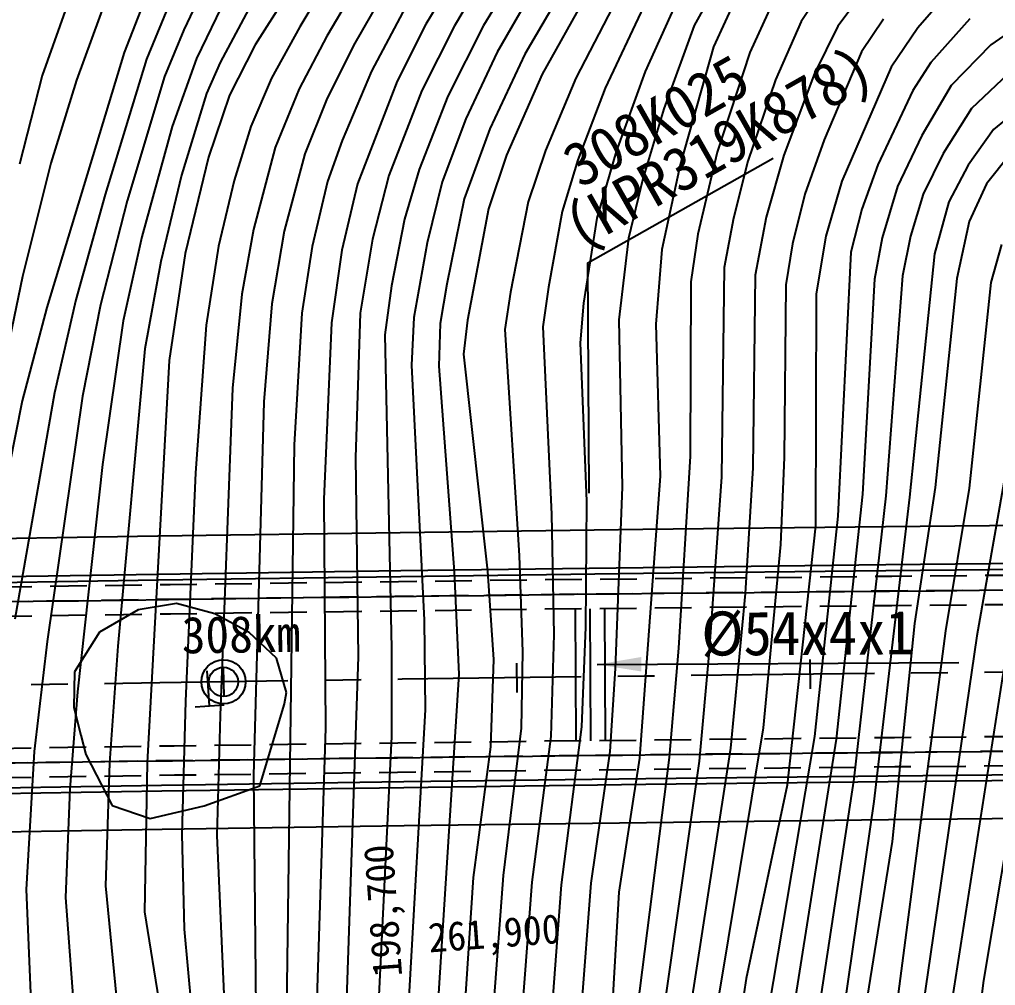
# Model space of a CAD drawing. Header units: millimetres. Extents: x 11366 to 12162, y 1103 to 1810.
# Drawn here: x 11638.1 to 11704.6, y 1455.7 to 1521.6 of the extents above; entities that cross this region are included whole.
import ezdxf
from ezdxf.enums import TextEntityAlignment as Align
from ezdxf.xclip import XClip

# ---------------------------------------------------------------- set-up
doc = ezdxf.new("R2010")
doc.units = ezdxf.units.MM
doc.header["$LTSCALE"] = 10
doc.header["$MEASUREMENT"] = 0
doc.header["$XCLIPFRAME"] = 2
doc.linetypes.add('CENTER', pattern=[2, 1.25, -0.25, 0.25, -0.25])
doc.linetypes.add('HIDDEN', pattern=[0.375, 0.25, -0.125])
doc.layers.add('TZ-BASE', color=253, linetype='Continuous')
doc.layers.add('TZ-CABL', color=4, linetype='Continuous')
doc.styles.add('HANA', font='GulimChe.ttf')
doc.styles.get("Standard").update_dxf_attribs({"font": 'GulimChe.ttf'})
doc.linetypes.add('ZIGZAG', pattern='A,0.0001,-0.2,[131,ltypeshp.shx,S=0.2,R=0,X=-0.2,Y=0],-0.4,[131,ltypeshp.shx,S=0.2,R=180,X=0.2,Y=0],-0.2', length=0.8001)
doc.dimstyles.get("Standard").update_dxf_attribs({"dimtxt": 0.18, "dimasz": 0.18, "dimexe": 0.18, "dimexo": 0.0625, "dimgap": 0.09, "dimtad": 0, "dimtih": 1, "dimtoh": 1, "dimdec": 4, "dimzin": 0, "dimdsep": 46, "dimtxsty": 'Standard', "dimcen": 0.09, "dimadec": 0, "dimazin": 0, "dimtfac": 1, "dimtdec": 4, "dimtofl": 0, "dimtmove": 0, "dimatfit": 3, "dimfxl": 0, "dimtolj": 1, "dimtzin": 0, "dimarcsym": 0})

# ---------------------------------------------------------------- blocks, each defined once
blk = doc.blocks.new('JD-DHDFH546DFH43')
at = {"layer": 'TZ-BASE'}
for p, q in [((214.41, 65.091, 239), (205.134, 49.682, 239)), ((215.252, 63.119, 238), (206.978, 49.056, 238)), ((219.505, 59.456, 235), (213.73, 49.856, 235)), ((222.129, 57.154, 233), (217.665, 49.775, 233)), ((213.192, 56.05, 237), (208.79, 48.408, 237)), ((196.149, 55.638, 245), (193.174, 47.944, 245)), ((206.722, 55.698, 240), (202.09, 48.466, 240)), ((219.1, 55.521, 234), (215.679, 49.76, 234)), ((199.761, 54.851, 243), (197.227, 49.48, 243)), ((224.274, 54.289, 231), (220.482, 47.817, 231)), ((192.317, 52.658, 246), (189.902, 46.043, 246)), ((196.935, 52.957, 244), (194.682, 47.482, 244)), ((225.236, 52.84, 230), (221.675, 46.458, 230)), ((233.59, 52.607, 226), (232.041, 49.785, 226)), ((249.97, 52.697, 220), (247.284, 49.616, 220)), ((221.061, 52.236, 232), (218.606, 47.962, 232)), ((240.741, 52.161, 223), (239.334, 50.054, 223)), ((243.869, 52.464, 222), (241.829, 49.724, 222)), ((200.129, 51.737, 242), (198.099, 47.528, 242)), ((202.015, 51.58, 241), (199.714, 47.247, 241)), ((212.562, 51.404, 236), (210.025, 46.667, 236)), ((226.798, 51.691, 229), (223.962, 46.188, 229)), ((234.99, 51.879, 225), (233.342, 48.311, 225)), ((189.148, 50.778, 247), (187.565, 46.37, 247)), ((228.568, 51.052, 228), (225.962, 45.489, 228)), ((230.705, 51.117, 227), (228.679, 46.633, 227)), ((237.312, 51.152, 224), (235.818, 47.928, 224)), ((239.334, 50.054, 223), (237.575, 46.072, 223)), ((244.949, 50.201, 221), (243.439, 47.975, 221)), ((250.839, 50.231, 219), (248.174, 47.253, 219)), ((197.227, 49.48, 243), (195.903, 46.296, 243)), ((205.134, 49.682, 239), (203.211, 46.18, 239)), ((213.73, 49.856, 235), (211.773, 45.985, 235)), ((215.679, 49.76, 234), (213.471, 45.336, 234)), ((217.665, 49.775, 233), (215.226, 44.943, 233)), ((232.041, 49.785, 226), (229.961, 44.089, 226)), ((241.829, 49.724, 222), (240.235, 46.507, 222)), ((247.284, 49.616, 220), (245.472, 46.939, 220)), ((253.955, 49.64, 218), (252.25, 48.459, 218)), ((206.978, 49.056, 238), (205.087, 45.445, 238)), ((193.174, 47.944, 245), (187.892, 30.53, 245)), ((202.09, 48.466, 240), (200.354, 45.012, 240)), ((208.79, 48.408, 237), (206.963, 44.709, 237)), ((218.606, 47.962, 232), (216.469, 43.402, 232)), ((233.342, 48.311, 225), (231.084, 40.268, 225)), ((235.818, 47.928, 224), (233.6, 41.136, 224)), ((243.439, 47.975, 221), (240.887, 41.979, 221)), ((252.25, 48.459, 218), (249.56, 45.671, 218)), ((194.682, 47.482, 244), (191.872, 38.243, 244)), ((198.099, 47.528, 242), (196.435, 42.891, 242)), ((220.482, 47.817, 231), (218.093, 42.718, 231)), ((248.174, 47.253, 219), (246.93, 45.333, 219)), ((199.714, 47.247, 241), (198.767, 45.131, 241)), ((210.025, 46.667, 236), (208.025, 41.941, 236)), ((228.679, 46.633, 227), (226.713, 41.189, 227)), ((245.472, 46.939, 220), (242.092, 39.156, 220)), ((187.565, 46.37, 247), (186.019, 40.312, 247)), ((189.902, 46.043, 246), (188.162, 40.384, 246)), ((195.903, 46.296, 243), (193.378, 37.803, 243)), ((203.211, 46.18, 239), (201.8, 42.878, 239)), ((211.773, 45.985, 235), (209.079, 38.984, 235)), ((221.675, 46.458, 230), (219.225, 40.938, 230)), ((223.962, 46.188, 229), (221.888, 41.249, 229)), ((237.575, 46.072, 223), (235.698, 40.52, 223)), ((240.235, 46.507, 222), (238.138, 40.936, 222)), ((253.427, 46.466, 217), (250.944, 44.117, 217)), ((205.087, 45.445, 238), (203.462, 41.447, 238)), ((213.471, 45.336, 234), (211.219, 39.543, 234)), ((225.962, 45.489, 228), (224.102, 40.608, 228)), ((246.93, 45.333, 219), (244.562, 40.275, 219)), ((249.56, 45.671, 218), (247.557, 42.266, 218)), ((198.767, 45.131, 241), (197.07, 39.568, 241)), ((200.354, 45.012, 240), (198.903, 40.787, 240)), ((206.963, 44.709, 237), (205.48, 41.009, 237)), ((215.226, 44.943, 233), (213.269, 39.952, 233)), ((229.961, 44.089, 226), (228.529, 39.326, 226)), ((250.944, 44.117, 217), (249.017, 41.032, 217)), ((254.603, 44.472, 216), (252.435, 42.686, 216)), ((216.469, 43.402, 232), (214.857, 39.099, 232)), ((196.435, 42.891, 242), (194.379, 35.355, 242)), ((201.8, 42.878, 239), (200.657, 39.206, 239)), ((218.093, 42.718, 231), (216.358, 37.959, 231)), ((252.435, 42.686, 216), (250.717, 40.258, 216)), ((208.025, 41.941, 236), (207.017, 39.136, 236)), ((240.887, 41.979, 221), (239.574, 38.272, 221)), ((247.557, 42.266, 218), (245.893, 38.788, 218)), ((203.462, 41.447, 238), (201.984, 35.866, 238)), ((198.903, 40.787, 240), (197.321, 34.227, 240)), ((205.48, 41.009, 237), (204.083, 35.752, 237)), ((219.225, 40.938, 230), (218.006, 37.261, 230)), ((221.888, 41.249, 229), (220.701, 37.739, 229)), ((224.102, 40.608, 228), (223.019, 37.087, 228)), ((226.713, 41.189, 227), (225.39, 36.64, 227)), ((233.6, 41.136, 224), (232.277, 35.537, 224)), ((238.138, 40.936, 222), (236.929, 36.711, 222)), ((249.017, 41.032, 217), (247.645, 38.262, 217)), ((253.569, 41.005, 215), (251.961, 38.974, 215)), ((188.162, 40.384, 246), (186.241, 32.647, 246)), ((213.269, 39.952, 233), (212.287, 36.572, 233)), ((231.084, 40.268, 225), (229.835, 34.503, 225)), ((235.698, 40.52, 223), (234.705, 36.635, 223)), ((244.562, 40.275, 219), (243.464, 37.255, 219)), ((250.717, 40.258, 216), (249.4, 37.736, 216)), ((197.07, 39.568, 241), (195.653, 33.675, 241)), ((211.219, 39.543, 234), (210.107, 35.195, 234)), ((228.529, 39.326, 226), (227.544, 35.267, 226)), ((200.657, 39.206, 239), (199.605, 34.72, 239)), ((207.017, 39.136, 236), (205.979, 34.693, 236)), ((209.079, 38.984, 235), (208.003, 34.445, 235)), ((214.857, 39.099, 232), (213.822, 34.956, 232)), ((242.092, 39.156, 220), (240.999, 35.398, 220)), ((245.893, 38.788, 218), (244.85, 35.287, 218)), ((251.961, 38.974, 215), (250.792, 36.414, 215)), ((191.872, 38.243, 244), (189.858, 31.053, 244)), ((216.358, 37.959, 231), (215.161, 32.132, 231)), ((239.574, 38.272, 221), (238.743, 34.888, 221)), ((247.645, 38.262, 217), (246.791, 35.411, 217)), ((193.378, 37.803, 243), (191.554, 30.72, 243)), ((220.701, 37.739, 229), (219.501, 31.592, 229)), ((249.4, 37.736, 216), (248.412, 34.206, 216)), ((218.006, 37.261, 230), (216.577, 29.678, 230)), ((223.019, 37.087, 228), (222.105, 31.935, 228)), ((225.39, 36.64, 227), (224.484, 30.832, 227)), ((234.705, 36.635, 223), (234.081, 33.256, 223)), ((236.929, 36.711, 222), (236.19, 32.747, 222)), ((243.464, 37.255, 219), (242.718, 34.318, 219)), ((212.287, 36.572, 233), (211.394, 32.023, 233)), ((250.792, 36.414, 215), (249.949, 32.523, 215)), ((194.379, 35.355, 242), (193.097, 29.636, 242)), ((201.984, 35.866, 238), (201.185, 31.452, 238)), ((204.083, 35.752, 237), (203.233, 30.796, 237)), ((232.277, 35.537, 224), (231.813, 32.296, 224)), ((240.999, 35.398, 220), (240.339, 31.48, 220)), ((244.85, 35.287, 218), (244.319, 32.459, 218)), ((246.791, 35.411, 217), (246.232, 32.708, 217)), ((199.605, 34.72, 239), (198.758, 29.327, 239)), ((205.979, 34.693, 236), (205.289, 30.148, 236)), ((210.107, 35.195, 234), (209.249, 30.143, 234)), ((213.822, 34.956, 232), (212.917, 29.865, 232)), ((227.544, 35.267, 226), (226.892, 29.695, 226)), ((238.743, 34.888, 221), (238.282, 32.088, 221)), ((252.98, 34.83, 214), (252.257, 32.253, 214)), ((197.321, 34.227, 240), (196.223, 26.919, 240)), ((208.003, 34.445, 235), (207.297, 29.481, 235)), ((229.835, 34.503, 225), (229.41, 29.4, 225)), ((242.718, 34.318, 219), (241.823, 16.304, 219)), ((248.412, 34.206, 216), (246.707, 17.598, 216)), ((195.653, 33.675, 241), (194.562, 27.724, 241)), ((186.241, 32.647, 246), (184.455, 24.177, 246)), ((234.081, 33.256, 223), (233.891, 18.984, 223)), ((236.19, 32.747, 222), (236.032, 19.609, 222)), ((246.232, 32.708, 217), (245.104, 17.7, 217)), ((211.394, 32.023, 233), (210.942, 28.682, 233)), ((215.161, 32.132, 231), (214.711, 29.439, 231)), ((231.813, 32.296, 224), (231.761, 20.399, 224)), ((238.282, 32.088, 221), (238.171, 20.299, 221)), ((244.319, 32.459, 218), (243.502, 17.802, 218)), ((249.949, 32.523, 215), (248.461, 18.249, 215)), ((252.257, 32.253, 214), (250.793, 18.224, 214)), ((201.185, 31.452, 238), (200.547, 25.029, 238)), ((219.501, 31.592, 229), (219.116, 29.042, 229)), ((222.105, 31.935, 228), (221.71, 29.212, 228)), ((240.339, 31.48, 220), (240.297, 15.636, 220)), ((189.858, 31.053, 244), (188.405, 24.726, 244)), ((191.554, 30.72, 243), (190.317, 24.485, 243)), ((203.233, 30.796, 237), (202.684, 24.103, 237)), ((224.484, 30.832, 227), (224.262, 28.138, 227)), ((187.892, 30.53, 245), (186.204, 24.172, 245)), ((205.289, 30.148, 236), (204.756, 21.176, 236)), ((209.249, 30.143, 234), (208.937, 20.309, 234)), ((193.097, 29.636, 242), (191.687, 19.835, 242)), ((198.758, 29.327, 239), (198.035, 19.268, 239)), ((207.297, 29.481, 235), (206.769, 17.472, 235)), ((212.917, 29.865, 232), (212.754, 26.6, 232)), ((214.711, 29.439, 231), (214.612, 26.53, 231)), ((216.577, 29.678, 230), (216.313, 27.353, 230)), ((226.892, 29.695, 226), (227.114, 18.273, 226)), ((229.41, 29.4, 225), (229.716, 19.035, 225)), ((210.942, 28.682, 233), (211.396, 7.303, 233)), ((219.116, 29.042, 229), (220.092, 13.611, 229)), ((221.71, 29.212, 228), (222.31, 16.43, 228)), ((224.262, 28.138, 227), (224.693, 17.315, 227)), ((194.562, 27.724, 241), (192.742, 7.43, 241)), ((216.313, 27.353, 230), (217.93, 12.561, 230)), ((196.223, 26.919, 240), (194.741, -0.528, 240)), ((212.754, 26.6, 232), (213.611, 9.204, 232)), ((214.612, 26.53, 231), (215.668, 12.511, 231)), ((188.405, 24.726, 244), (185.698, 9.274, 244)), ((200.547, 25.029, 238), (199.699, 2.714, 238)), ((186.204, 24.172, 245), (182.488, 5.477, 245)), ((190.317, 24.485, 243), (187.902, 7.764, 243)), ((202.684, 24.103, 237), (201.971, -1.381, 237)), ((204.756, 21.176, 236), (204.091, -28.233, 236)), ((208.937, 20.309, 234), (209.13, 6.698, 234)), ((231.761, 20.399, 224), (230.956, 7.309, 224)), ((238.171, 20.299, 221), (237.927, 14.359, 221)), ((191.687, 19.835, 242), (189.987, 4.325, 242)), ((236.032, 19.609, 222), (235.504, 11.037, 222)), ((198.035, 19.268, 239), (197.351, 3.686, 239)), ((229.716, 19.035, 225), (228.304, -0.206, 225)), ((233.891, 18.984, 223), (233.043, 7.118, 223)), ((253.214, 18.985, 213), (251.301, 8.148, 213)), ((227.114, 18.273, 226), (226.639, 5.918, 226)), ((248.461, 18.249, 215), (247.053, 8.984, 215)), ((250.793, 18.224, 214), (249.178, 8.483, 214)), ((206.769, 17.472, 235), (206.892, 1.841, 235)), ((224.693, 17.315, 227), (224.615, 8.739, 227)), ((243.502, 17.802, 218), (241.72, 1.095, 218)), ((245.104, 17.7, 217), (242.927, -1.626, 217)), ((246.707, 17.598, 216), (244.271, -3.173, 216)), ((222.31, 16.43, 228), (222.453, 8.221, 228)), ((241.823, 16.304, 219), (240.229, 1.266, 219)), ((240.297, 15.636, 220), (238.383, -2.047, 220)), ((237.927, 14.359, 221), (236.728, 1.863, 221)), ((220.092, 13.611, 229), (220.328, 7.044, 229)), ((215.668, 12.511, 231), (215.973, 5.527, 231)), ((217.93, 12.561, 230), (218.336, 6.515, 230)), ((235.504, 11.037, 222), (234.516, 0.466, 222)), ((196.735, 10.343, 238.18), (194.119, 9.914, 238.18)), ((199.353, 9.629, 238.18), (196.735, 10.343, 238.18)), ((194.119, 9.914, 238.18), (191.482, 8.38, 238.18)), ((201.689, 8.374, 238.18), (199.353, 9.629, 238.18)), ((213.611, 9.204, 232), (213.685, 3.08, 232)), ((224.615, 8.739, 227), (224.341, 1.935, 227)), ((247.053, 8.984, 215), (245.527, -5.884, 215)), ((191.482, 8.38, 238.18), (189.772, 5.681, 238.18)), ((203.561, 6.614, 238.18), (201.689, 8.374, 238.18)), ((222.453, 8.221, 228), (222.255, 1.282, 228)), ((249.178, 8.483, 214), (243.414, -35.724, 214)), ((251.301, 8.148, 213), (247.621, -17.162, 213)), ((253.487, 8.126, 212), (249.63, -16.614, 212)), ((187.902, 7.764, 243), (187.022, 0.259, 243)), ((192.742, 7.43, 241), (192.163, -0.521, 241)), ((255.616, 7.779, 211), (251.765, -15.384, 211)), ((209.13, 6.698, 234), (207.587, -38.463, 234)), ((211.396, 7.303, 233), (211.381, 1.261, 233)), ((220.328, 7.044, 229), (220.235, 1.841, 229)), ((230.956, 7.309, 224), (230.331, -0.155, 224)), ((233.043, 7.118, 223), (232.361, -0.417, 223)), ((199.919, 5.999), (199.949, 4)), ((204.241, 4.266, 238.18), (203.561, 6.614, 238.18)), ((218.336, 6.515, 230), (218.153, 0.566, 230)), ((219.919, 6.279), (219.945, 4.279)), ((239.92, 6.519), (239.942, 4.519)), ((189.772, 5.681, 238.18), (189.726, 3.251, 238.18)), ((198.993, 3.357, 238.9), (198.82, 5.751, 238.9)), ((215.973, 5.527, 231), (212.947, -42.121, 231)), ((226.639, 5.918, 226), (226.273, 0.259, 226)), ((189.987, 4.325, 242), (189.458, -2.287, 242)), ((204.085, 3.513, 238.18), (204.241, 4.266, 238.18)), ((197.351, 3.686, 239), (197.089, -5.396, 239)), ((197.995, 3.285, 238.9), (199.99, 3.429, 238.9)), ((202.413, -2.091, 238.18), (204.085, 3.503, 238.18)), ((204.085, 3.503, 238.18), (204.085, 3.513, 238.18)), ((189.726, 3.251, 238.18), (190.213, 1.371, 238.18)), ((199.699, 2.714, 238), (199.479, -5.476, 238)), ((213.685, 3.08, 232), (211.22, -40.134, 232)), ((190.213, 1.371, 238.18), (190.549, 0.042, 238.18)), ((206.892, 1.841, 235), (205.747, -33.343, 235)), ((220.235, 1.841, 229), (219.009, -8.2, 229)), ((224.341, 1.935, 227), (222.957, -8.842, 227)), ((236.728, 1.863, 221), (232.161, -25.811, 221)), ((211.381, 1.261, 233), (209.409, -39.326, 233)), ((222.255, 1.282, 228), (220.966, -8.67, 228)), ((240.229, 1.266, 219), (235.569, -26.419, 219)), ((241.72, 1.095, 218), (237.307, -26.721, 218)), ((187.022, 0.259, 243), (186.472, -9.175, 243)), ((190.549, 0.042, 238.18), (192.353, -3.427, 238.18)), ((218.153, 0.566, 230), (216.96, -8.342, 230)), ((226.273, 0.259, 226), (224.981, -8.741, 226)), ((234.516, 0.466, 222), (230.662, -24.417, 222)), ((192.163, -0.521, 241), (191.892, -8.924, 241)), ((194.741, -0.528, 240), (194.559, -10.678, 240)), ((228.304, -0.206, 225), (226.898, -9.351, 225)), ((230.331, -0.155, 224), (227.662, -21.161, 224)), ((232.361, -0.417, 223), (229.074, -23.513, 223)), ((201.971, -1.381, 237), (202.266, -27.605, 237)), ((242.927, -1.626, 217), (239.225, -25.827, 217)), ((189.458, -2.287, 242), (189.164, -9.701, 242)), ((198.611, -3.448, 238.18), (202.413, -2.091, 238.18)), ((238.383, -2.047, 220), (235.583, -15.232, 220)), ((244.271, -3.173, 216), (240.87, -26.751, 216)), ((192.353, -3.427, 238.18), (194.934, -4.324, 238.18)), ((194.934, -4.324, 238.18), (198.611, -3.448, 238.18)), ((197.089, -5.396, 239), (197.265, -11.873, 239)), ((199.479, -5.476, 238), (200.388, -26.268, 238)), ((245.527, -5.884, 215), (243.747, -17.081, 215)), ((216.96, -8.342, 230), (214.548, -45.712, 230)), ((219.009, -8.2, 229), (217.64, -26.494, 229)), ((186.472, -9.175, 243), (187.144, -24.664, 243)), ((191.892, -8.924, 241), (193.331, -23.881, 241)), ((220.966, -8.67, 228), (219.898, -22.579, 228)), ((222.957, -8.842, 227), (222.275, -18.086, 227)), ((224.981, -8.741, 226), (224.328, -17.342, 226)), ((189.164, -9.701, 242), (190.104, -22.167, 242)), ((226.898, -9.351, 225), (226.482, -16.389, 225)), ((194.559, -10.678, 240), (196.162, -20.819, 240)), ((197.265, -11.873, 239), (198.425, -24.746, 239)), ((235.583, -15.232, 220), (233.416, -28.713, 220)), ((251.765, -15.384, 211), (249.495, -33.07, 211))]:
    blk.add_line(p, q, dxfattribs=at)
for radius in [1.5, 1]:
    blk.add_circle((199.934, 4.999), radius, dxfattribs=at)
for radius in [10010, 10010, 10007.4, 10007, 9993, 9992.6, 9990, 9990]:
    blk.add_arc((349.929, -9993.876), radius, 90.032142, 91.546986, dxfattribs=at)
at = {"layer": 'TZ-BASE', "linetype": 'CENTER'}
blk.add_arc((349.929, -9993.876), 10000, 90.032142, 91.546986, dxfattribs=at)
at = {"layer": 'TZ-BASE', "style": 'HANA'}
for s, height, rotation, p in [('308km', 2.5, 0.85944, (197.106, 6.937)), ('198,700', 2, 94.11974, (212.12, -15.064)), ('261,900', 2, 4.11974, (213.967, -13.462))]:
    blk.add_text(s, height=height, rotation=rotation, dxfattribs=at).set_placement(p)

msp = doc.modelspace()

# ---------------------------------------------------------------- linework, layer by layer
at = {"layer": 'TZ-BASE', "flags": 128}
msp.add_lwpolyline([(11676.931, 1489.331), (11676.853, 1505.034), (11689.477, 1512.184)], dxfattribs=at)
at = {"layer": 'TZ-CABL', "linetype": 'HIDDEN'}
for points in [[(11451.592, 1478.548, -0.009224), (11845.177, 1483.989, -0.009224)], [(11451.625, 1477.548, -0.009218), (11844.919, 1482.99, -0.009218)], [(11451.657, 1476.549, -0.009224), (11845.168, 1481.989, -0.009224)], [(11452.187, 1467.549, -0.009209), (11845.134, 1472.993, -0.009209)], [(11452.219, 1466.55, -0.009203), (11844.874, 1471.995, -0.009203)], [(11452.252, 1465.55, -0.009209), (11845.12, 1470.994, -0.009209)]]:
    msp.add_lwpolyline(points, format="xyb", dxfattribs=at)
at = {"layer": 'TZ-CABL', "linetype": 'ZIGZAG', "ltscale": 0.5}
for points in [[(11451.625, 1477.548, -0.009218), (11844.919, 1482.99, -0.009218)], [(11452.219, 1466.55, -0.009203), (11844.874, 1471.995, -0.009203)]]:
    msp.add_lwpolyline(points, format="xyb", dxfattribs=at)
at = {"layer": 'TZ-CABL'}
for points in [[(11675.971, 1481.439), (11676.016, 1472.425)], [(11677.971, 1481.452), (11678.016, 1472.444)]]:
    msp.add_lwpolyline(points, dxfattribs=at)
at = {"layer": 'TZ-CABL', "linetype": 'ZIGZAG', "ltscale": 0.5}
msp.add_lwpolyline([(11676.971, 1481.444), (11677.016, 1472.436)], dxfattribs=at)

# ---------------------------------------------------------------- block references
at = {"layer": 'TZ-BASE'}
ref = msp.add_blockref('JD-DHDFH546DFH43', (11452.063, 1471.457), dxfattribs=at)
XClip(ref).set_block_clipping_path([(2.6260724032, -75), (697.2310196891, -74.9999999943), (702.4831644844, 75.0000000058), (-2.6260724032, 75)])

# ---------------------------------------------------------------- texts
for s, p in [('(KPR319K878)', (11676.34, 1505.893)), ('308K025', (11676.319, 1510.101))]:
    msp.add_text(s, height=3, rotation=29.52519, dxfattribs=at).set_placement(p)
msp.add_text('Ø54x4x1', height=3, rotation=0.3383, dxfattribs=at).set_placement((11691.831, 1479.791), align=Align.MIDDLE)

# ---------------------------------------------------------------- leaders
msp.add_leader([(11677.49, 1477.643), (11702.146, 1477.766)], dimstyle='Standard', override={"dimtxt": 3, "dimasz": 3, "dimexe": 2, "dimexo": 3, "dimgap": 1, "dimtad": 0, "dimtih": 0, "dimcen": 1, "dimaunit": 1, "dimadec": 8, "dimtix": 1, "dimtofl": 1, "dimtmove": 2, "dimtvp": 2}, dxfattribs=at)

doc.saveas('drawing.dxf')
